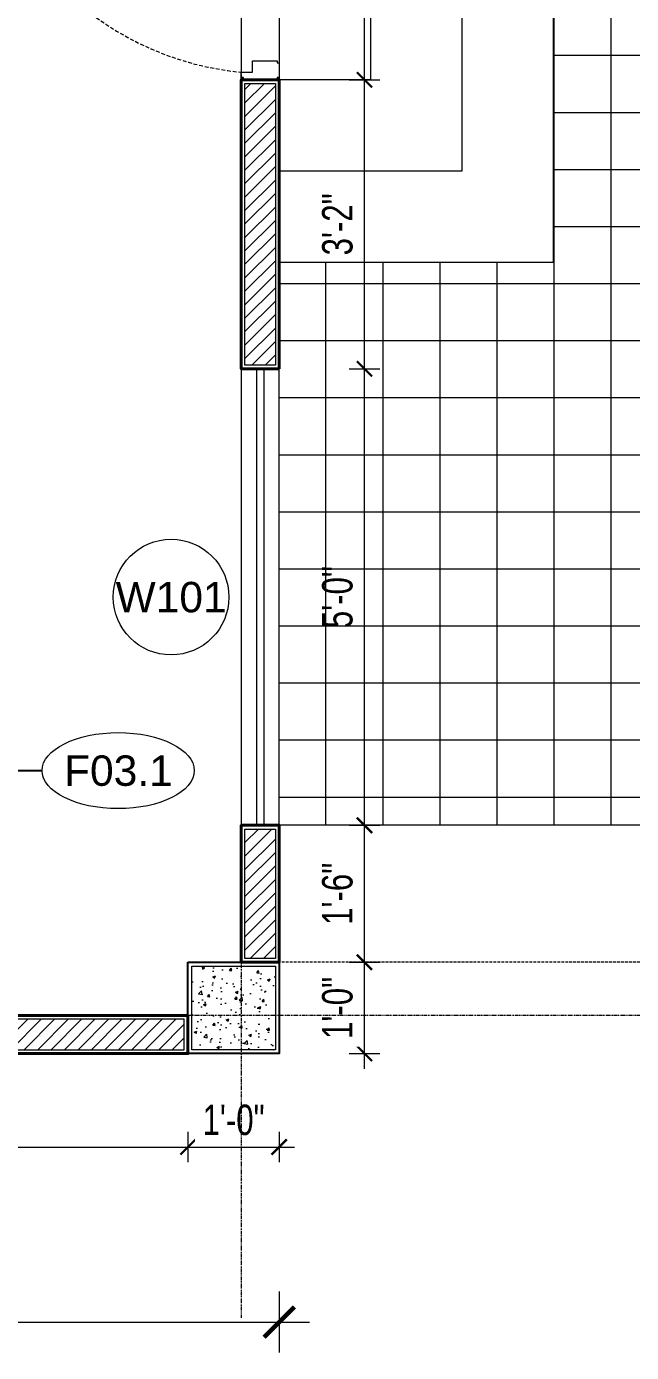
# Model space of a CAD drawing. Header units: inches. Extents: x 985 to 11353, y 526 to 2181.
# Drawn here: x 7188.5 to 7268, y 1387 to 1561.3 of the extents above; entities that cross this region are included whole.
import ezdxf
from ezdxf.enums import TextEntityAlignment as Align

# ---------------------------------------------------------------- set-up
doc = ezdxf.new("R2010")
doc.units = ezdxf.units.IN
doc.header["$MEASUREMENT"] = 0
for name, pattern in [('DASH', [0.35, 0.25, -0.1]), ('DASHED', [0.75, 0.5, -0.25]), ('PHANTOMX2', [5, 2.5, -0.5, 0.5, -0.5, 0.5, -0.5])]:
    doc.linetypes.add(name, pattern=pattern)
for name, color, linetype, lineweight in [('COLUMN', 1, 'Continuous', 25), ('Dimension', 22, 'Continuous', 13), ('DOOR', 115, 'Continuous', 15), ('Glass', 5, 'Continuous', 9), ('grid', 9, 'Continuous', 13), ('HACTH', 8, 'Continuous', 9), ('I-DOOR-IDEN-N', 7, 'Continuous', 15), ('I-FURN-CODE', 171, 'Continuous', 15), ('Plaster Line', 5, 'Continuous', 15), ('Porch', 90, 'Continuous', 15), ('railing', 232, 'Continuous', 15), ('Stair', 86, 'Continuous', 18), ('wall 05', 3, 'Continuous', 40), ('WINDOW', 140, 'Continuous', 9)]:
    doc.layers.add(name, color=color, linetype=linetype, lineweight=lineweight)
doc.styles.add('Arial', font='arial.ttf')
doc.styles.add('Swiss721', font='swisscl.ttf')
doc.dimstyles.new('DIM08', dxfattribs={"dimtxt": 8, "dimasz": 4, "dimexe": 4, "dimexo": 0, "dimgap": 3, "dimtad": 1, "dimdec": 1, "dimzin": 3, "dimdsep": 46, "dimlunit": 4, "dimtxsty": 'Swiss721', "dimblk": 'ARCHTICK', "dimcen": 0, "dimdle": 4, "dimclrd": 256, "dimclre": 256, "dimclrt": 256, "dimadec": 0, "dimazin": 0, "dimtfac": 1, "dimtdec": 1, "dimtofl": 0, "dimtmove": 0, "dimatfit": 3, "dimldrblk": 'ARCHTICK', "dimfxl": 4, "dimfxlon": 1, "dimtfill": 1, "dimtolj": 1, "dimtzin": 0, "dimlwd": 9, "dimlwe": 9, "dimarcsym": 0})
doc.dimstyles.new('F50', dxfattribs={"dimscale": 50, "dimtxt": 1.6, "dimasz": 1, "dimexe": 1.5, "dimexo": 1, "dimgap": 0.5, "dimtad": 1, "dimdec": 0, "dimzin": 12, "dimdsep": 46, "dimtxsty": 'Arial', "dimblk1": 'ARCHTICK', "dimblk2": 'ARCHTICK', "dimsah": 1, "dimcen": 0, "dimdle": 1.5, "dimclrd": 9, "dimclre": 9, "dimclrt": 2, "dimadec": 0, "dimazin": 3, "dimtfac": 1, "dimtdec": 0, "dimtix": 1, "dimtmove": 2, "dimatfit": 3, "dimldrblk": 'ArrowNote', "dimfxl": 1, "dimtolj": 1, "dimtzin": 0, "dimarcsym": 0})
pattern_1 = [(45, (-115482.1609, -169903.1285), (-0.8838834765, 0.8838834765), [])]

# ---------------------------------------------------------------- blocks, each defined once
blk = doc.blocks.new('C 12X12')
at = {"layer": 'HACTH'}
h = blk.add_hatch(dxfattribs=at)
h.set_pattern_fill('AR-CONC', color=256, scale=0.5, style=0)
h.set_pattern_definition([(50, (0, 0), (3.58630091, -0.313760675), [0.375, -4.125]), (355, (0, 0), (-0.69375667, 3.76096067), [0.3, -3.3]), (100.4514, (0.299, -0.026), (2.89254691, 3.44719771), [0.31870095, -3.50571056]), (46.1842, (0, 1), (5.33620524, -0.82759507), [0.5625, -6.1875]), (96.6356, (0.4447, 0.931), (4.67331353, 4.87058935), [0.47805144, -5.258565]), (351.1842, (0, 1), (4.67330973, 4.870593), [0.45, -4.95]), (21, (0.5, 0.75), (2.98453526, -2.01309445), [0.375, -4.125]), (326, (0.5, 0.75), (1.21657666, 3.62575023), [0.3, -3.3]), (71.4514, (0.7487, 0.5822), (4.20111314, 1.61265248), [0.31870095, -3.50571056]), (37.5, (0, 0), (0.060799277, 1.66446927), [0, -3.26, 0, -3.35, 0, -3.3125]), (7.5, (0, 0), (1.315347687, 1.97205856), [0, -1.91, 0, -3.185, 0, -1.2625]), (327.5, (-1.115, 0), (2.66911218, -0.112774359), [0, -1.25, 0, -3.9, 0, -5.175]), (317.5, (-1.615, 0), (2.915930847, 0.50052491), [0, -1.625, 0, -2.59, 0, -3.675])])
h.paths.add_polyline_path([(88279, -6819.5), (88279, -6808.5), (88268, -6808.5), (88268, -6819.5)])
at = {"layer": 'COLUMN'}
blk.add_lwpolyline([(88267.5, -6808), (88279.5, -6808), (88279.5, -6820), (88267.5, -6820)], close=True, dxfattribs=at)
at = {"layer": 'Plaster Line'}
blk.add_lwpolyline([(88268, -6808.5), (88279, -6808.5), (88279, -6819.5), (88268, -6819.5)], close=True, dxfattribs=at)
blk = doc.blocks.new('A$C5AAA0143')
at = {"layer": 'Defpoints'}
for points in [[(-39.75, 5), (-40, 5), (-40, 4.75), (-39.75, 4.75)], [(0, 5), (-0.25, 5), (-0.25, 4.75), (0, 4.75)], [(-39.75, 0.25), (-40, 0.25), (-40, 0), (-39.75, 0)], [(0, 0.25), (-0.25, 0.25), (-0.25, 0), (0, 0)]]:
    blk.add_lwpolyline(points, close=True, dxfattribs=at)
at = {"layer": 'DOOR'}
for points in [[(-1.75, 10), (-2, 10), (-2, 11), (-2.5, 11), (-2.5, 5), (-1, 5), (-1, 11), (-1.5, 11), (-1.5, 10), (-1.75, 10), (-1.5, 10), (-1.5, 11), (-1, 11), (-1, 33.99), (-1.5, 33.99), (-1.5, 34.99), (-2, 34.99), (-2, 33.99), (-2.5, 33.99), (-2.5, 11), (-2.5, 39.99), (-1, 39.99), (-1, 33.99)], [(-39, 5), (-39, 3.5), (-37.5, 3.5), (-37.5, 0.25), (-37.75, 0.25), (-37.75, 0), (-39.75, 0), (-39.75, 0.25), (-40, 0.25), (-40, 4.75), (-39.75, 4.75), (-39.75, 5), (-39, 5)], [(-1, 5), (-1, 3.5), (-2.5, 3.5), (-2.5, 0.25), (-2.25, 0.25), (-2.25, 0), (-0.25, 0), (-0.25, 0.25), (0, 0.25), (0, 4.75), (-0.25, 4.75), (-0.25, 5), (-1, 5)]]:
    blk.add_lwpolyline(points, dxfattribs=at)
at = {"layer": 'DOOR', "linetype": 'DASHED', "lineweight": 0}
blk.add_arc((-0.49, 1.36), 38.68, 92.9729, 174.603, dxfattribs=at)
at = {"layer": 'HACTH', "lineweight": 0, "ltscale": 10}
for p, q in [((-1.5, 5), (-39, 5)), ((-2.25, 0), (-37.75, 0))]:
    blk.add_line(p, q, dxfattribs=at)
blk = doc.blocks.new('_ArchTick')
at = {"color": 0, "linetype": 'ByBlock', "const_width": 0.15}
blk.add_lwpolyline([(-0.5, -0.5), (0.5, 0.5)], dxfattribs=at)
blk = doc.blocks.new('*D239')
at = {"layer": 'Defpoints', "color": 0, "transparency": 16777216}
for p in [(6552.69, 1426.28), (7221.69, 1426.28), (7221.69, 1390.99)]:
    blk.add_point(p, dxfattribs=at)
at = {"layer": 'Dimension', "lineweight": 9, "transparency": 16777216}
for p, q in [((6552.69, 1394.99), (6552.69, 1386.99)), ((7221.69, 1394.99), (7221.69, 1386.99)), ((6548.69, 1390.99), (7225.69, 1390.99))]:
    blk.add_line(p, q, dxfattribs=at)
at = {"layer": 'Dimension', "lineweight": 9, "transparency": 16777216, "xscale": 4, "yscale": 4, "zscale": 4, "rotation": 180}
blk.add_blockref('_ArchTick', (6552.69, 1390.99), dxfattribs=at)
at = {"layer": 'Dimension', "lineweight": 9, "transparency": 16777216, "xscale": 4, "yscale": 4, "zscale": 4}
blk.add_blockref('_ArchTick', (7221.69, 1390.99), dxfattribs=at)
at = {"layer": 'Dimension', "transparency": 16777216, "insert": (6887.44, 1398.08), "char_height": 8, "attachment_point": 5, "style": 'Swiss721', "bg_fill": 3, "box_fill_scale": 1.25, "bg_fill_color": 256, "bg_fill_true_color": 13158600, "bg_fill_transparency": 0}
blk.add_mtext('\\A1;55\'-9"', dxfattribs=at)
blk = doc.blocks.new('*D274')
at = {"layer": 'Defpoints', "color": 0, "transparency": 16777216}
for p in [(7127.69, 1426.28), (7209.69, 1426.28), (7209.69, 1413.99)]:
    blk.add_point(p, dxfattribs=at)
at = {"layer": 'Dimension', "lineweight": 9, "transparency": 16777216}
for p, q in [((7127.69, 1415.99), (7127.69, 1411.99)), ((7209.69, 1415.99), (7209.69, 1411.99)), ((7125.69, 1413.99), (7211.69, 1413.99))]:
    blk.add_line(p, q, dxfattribs=at)
at = {"layer": 'Dimension', "lineweight": 9, "transparency": 16777216, "xscale": 2, "yscale": 2, "zscale": 2, "rotation": 180}
blk.add_blockref('_ArchTick', (7127.69, 1413.99), dxfattribs=at)
at = {"layer": 'Dimension', "lineweight": 9, "transparency": 16777216, "xscale": 2, "yscale": 2, "zscale": 2}
blk.add_blockref('_ArchTick', (7209.69, 1413.99), dxfattribs=at)
at = {"layer": 'Dimension', "transparency": 16777216, "insert": (7168.69, 1417.54), "char_height": 4, "attachment_point": 5, "style": 'Swiss721', "bg_fill": 3, "box_fill_scale": 1.25, "bg_fill_color": 256, "bg_fill_true_color": 13158600, "bg_fill_transparency": 0}
blk.add_mtext('\\A1;6\'-10"', dxfattribs=at)
blk = doc.blocks.new('*D275')
at = {"layer": 'Defpoints', "color": 0, "transparency": 16777216}
for p in [(7209.69, 1426.28), (7221.69, 1426.28), (7221.69, 1413.99)]:
    blk.add_point(p, dxfattribs=at)
at = {"layer": 'Dimension', "lineweight": 9, "transparency": 16777216}
for p, q in [((7209.69, 1415.99), (7209.69, 1411.99)), ((7221.69, 1415.99), (7221.69, 1411.99)), ((7207.69, 1413.99), (7223.69, 1413.99))]:
    blk.add_line(p, q, dxfattribs=at)
at = {"layer": 'Dimension', "lineweight": 9, "transparency": 16777216, "xscale": 2, "yscale": 2, "zscale": 2, "rotation": 180}
blk.add_blockref('_ArchTick', (7209.69, 1413.99), dxfattribs=at)
at = {"layer": 'Dimension', "lineweight": 9, "transparency": 16777216, "xscale": 2, "yscale": 2, "zscale": 2}
blk.add_blockref('_ArchTick', (7221.69, 1413.99), dxfattribs=at)
at = {"layer": 'Dimension', "transparency": 16777216, "insert": (7215.69, 1417.54), "char_height": 4, "attachment_point": 5, "style": 'Swiss721', "bg_fill": 3, "box_fill_scale": 1.25, "bg_fill_color": 256, "bg_fill_true_color": 13158600, "bg_fill_transparency": 0}
blk.add_mtext('\\A1;1\'-0"', dxfattribs=at)
blk = doc.blocks.new('*D276')
at = {"layer": 'Defpoints', "color": 0, "transparency": 16777216}
for p in [(7221.69, 1438.28), (7232.9, 1438.28), (7221.69, 1426.28)]:
    blk.add_point(p, dxfattribs=at)
at = {"layer": 'Dimension', "lineweight": 9, "transparency": 16777216}
for p, q in [((7232.9, 1424.28), (7232.9, 1440.28)), ((7230.9, 1438.28), (7234.9, 1438.28)), ((7230.9, 1426.28), (7234.9, 1426.28))]:
    blk.add_line(p, q, dxfattribs=at)
at = {"layer": 'Dimension', "lineweight": 9, "transparency": 16777216, "xscale": 2, "yscale": 2, "zscale": 2}
for p, rotation in [((7232.9, 1438.28), 90), ((7232.9, 1426.28), 270)]:
    blk.add_blockref('_ArchTick', p, dxfattribs=dict(at, rotation=rotation))
at = {"layer": 'Dimension', "transparency": 16777216, "insert": (7229.35, 1432.28), "char_height": 4, "attachment_point": 5, "rotation": 90, "style": 'Swiss721', "bg_fill": 3, "box_fill_scale": 1.25, "bg_fill_color": 256, "bg_fill_true_color": 13158600, "bg_fill_transparency": 0}
blk.add_mtext('\\A1;1\'-0"', dxfattribs=at)
blk = doc.blocks.new('*D277')
at = {"layer": 'Defpoints', "color": 0, "transparency": 16777216}
for p in [(7221.69, 1456.28), (7232.9, 1456.28), (7221.69, 1438.28)]:
    blk.add_point(p, dxfattribs=at)
at = {"layer": 'Dimension', "lineweight": 9, "transparency": 16777216}
for p, q in [((7232.9, 1436.28), (7232.9, 1458.28)), ((7230.9, 1456.28), (7234.9, 1456.28)), ((7230.9, 1438.28), (7234.9, 1438.28))]:
    blk.add_line(p, q, dxfattribs=at)
at = {"layer": 'Dimension', "lineweight": 9, "transparency": 16777216, "xscale": 2, "yscale": 2, "zscale": 2}
for p, rotation in [((7232.9, 1456.28), 90), ((7232.9, 1438.28), 270)]:
    blk.add_blockref('_ArchTick', p, dxfattribs=dict(at, rotation=rotation))
at = {"layer": 'Dimension', "transparency": 16777216, "insert": (7229.35, 1447.28), "char_height": 4, "attachment_point": 5, "rotation": 90, "style": 'Swiss721', "bg_fill": 3, "box_fill_scale": 1.25, "bg_fill_color": 256, "bg_fill_true_color": 13158600, "bg_fill_transparency": 0}
blk.add_mtext('\\A1;1\'-6"', dxfattribs=at)
blk = doc.blocks.new('*D278')
at = {"layer": 'Defpoints', "color": 0, "transparency": 16777216}
for p in [(7221.69, 1516.28), (7232.9, 1516.28), (7221.69, 1456.28)]:
    blk.add_point(p, dxfattribs=at)
at = {"layer": 'Dimension', "lineweight": 9, "transparency": 16777216}
for p, q in [((7232.9, 1454.28), (7232.9, 1518.28)), ((7230.9, 1516.28), (7234.9, 1516.28)), ((7230.9, 1456.28), (7234.9, 1456.28))]:
    blk.add_line(p, q, dxfattribs=at)
at = {"layer": 'Dimension', "lineweight": 9, "transparency": 16777216, "xscale": 2, "yscale": 2, "zscale": 2}
for p, rotation in [((7232.9, 1516.28), 90), ((7232.9, 1456.28), 270)]:
    blk.add_blockref('_ArchTick', p, dxfattribs=dict(at, rotation=rotation))
at = {"layer": 'Dimension', "transparency": 16777216, "insert": (7229.35, 1486.28), "char_height": 4, "attachment_point": 5, "rotation": 90, "style": 'Swiss721', "bg_fill": 3, "box_fill_scale": 1.25, "bg_fill_color": 256, "bg_fill_true_color": 13158600, "bg_fill_transparency": 0}
blk.add_mtext('\\A1;5\'-0"', dxfattribs=at)
blk = doc.blocks.new('*D279')
at = {"layer": 'Defpoints', "color": 0, "transparency": 16777216}
for p in [(7221.69, 1554.28), (7232.9, 1554.28), (7221.69, 1516.28)]:
    blk.add_point(p, dxfattribs=at)
at = {"layer": 'Dimension', "lineweight": 9, "transparency": 16777216}
for p, q in [((7232.9, 1514.28), (7232.9, 1556.28)), ((7230.9, 1554.28), (7234.9, 1554.28)), ((7230.9, 1516.28), (7234.9, 1516.28))]:
    blk.add_line(p, q, dxfattribs=at)
at = {"layer": 'Dimension', "lineweight": 9, "transparency": 16777216, "xscale": 2, "yscale": 2, "zscale": 2}
for p, rotation in [((7232.9, 1554.28), 90), ((7232.9, 1516.28), 270)]:
    blk.add_blockref('_ArchTick', p, dxfattribs=dict(at, rotation=rotation))
at = {"layer": 'Dimension', "transparency": 16777216, "insert": (7229.35, 1535.28), "char_height": 4, "attachment_point": 5, "rotation": 90, "style": 'Swiss721', "bg_fill": 3, "box_fill_scale": 1.25, "bg_fill_color": 256, "bg_fill_true_color": 13158600, "bg_fill_transparency": 0}
blk.add_mtext('\\A1;3\'-2"', dxfattribs=at)
blk = doc.blocks.new('*D280')
at = {"layer": 'Defpoints', "color": 0, "transparency": 16777216}
for p in [(7221.69, 1594.28), (7232.9, 1594.28), (7221.69, 1554.28)]:
    blk.add_point(p, dxfattribs=at)
at = {"layer": 'Dimension', "lineweight": 9, "transparency": 16777216}
for p, q in [((7232.9, 1552.28), (7232.9, 1596.28)), ((7230.9, 1594.28), (7234.9, 1594.28)), ((7230.9, 1554.28), (7234.9, 1554.28))]:
    blk.add_line(p, q, dxfattribs=at)
at = {"layer": 'Dimension', "lineweight": 9, "transparency": 16777216, "xscale": 2, "yscale": 2, "zscale": 2}
for p, rotation in [((7232.9, 1594.28), 90), ((7232.9, 1554.28), 270)]:
    blk.add_blockref('_ArchTick', p, dxfattribs=dict(at, rotation=rotation))
at = {"layer": 'Dimension', "transparency": 16777216, "insert": (7229.35, 1574.28), "char_height": 4, "attachment_point": 5, "rotation": 90, "style": 'Swiss721', "bg_fill": 3, "box_fill_scale": 1.25, "bg_fill_color": 256, "bg_fill_true_color": 13158600, "bg_fill_transparency": 0}
blk.add_mtext('\\A1;3\'-4"', dxfattribs=at)
blk = doc.blocks.new('wall&door')
at = {"color": 0, "linetype": 'ByBlock', "lineweight": -2}
blk.add_circle((0, 0), 3.039, dxfattribs=at)
at = {"color": 0, "linetype": 'ByBlock', "lineweight": -2, "ltscale": 25.4, "style": 'Arial'}
blk.add_attdef('PT1', text='', height=1.6, dxfattribs=at).set_placement((0, 0), align=Align.MIDDLE_CENTER)
blk = doc.blocks.new('ArrowNote')
at = {"linetype": 'ByBlock', "lineweight": -2}
h = blk.add_hatch(color=0, dxfattribs=at)
h.paths.add_polyline_path([(-0.556, -0.962), (-0.786, -0.786), (0, 0)])
h.paths.add_polyline_path([(-0.556, 0.962), (0, 0), (-0.786, 0.786)])
at = {"color": 0, "linetype": 'ByBlock', "lineweight": -2}
for points in [[(-0.556, 0.962), (0, 0), (-0.786, 0.786)], [(-0.556, -0.962), (-0.786, -0.786), (0, 0)]]:
    blk.add_lwpolyline(points, close=True, dxfattribs=at)
blk.add_lwpolyline([(0, 0), (-2, 0)], dxfattribs=at)
blk = doc.blocks.new('Floor Fin')
at = {"extrusion": (0, 0, -1)}
blk.add_ellipse((0, 0), major_axis=(4, 0), ratio=0.5, start_param=4.712389, end_param=10.995574, dxfattribs=at)
at = {"color": 0, "linetype": 'ByBlock', "lineweight": -2, "ltscale": 25.4, "style": 'Arial'}
blk.add_attdef('CA3', text='', height=1.6, dxfattribs=at).set_placement((0, 0), align=Align.MIDDLE_CENTER)

msp = doc.modelspace()

# ---------------------------------------------------------------- hatches: boundary and pattern name
at = {"layer": 'HACTH'}
h = msp.add_hatch(dxfattribs=at)
h.set_pattern_fill('ANSI31', color=256, scale=10, style=0)
h.set_pattern_definition(pattern_1)
h.paths.add_polyline_path([(7221.19, 1553.78), (7217.19, 1553.78), (7217.19, 1516.78), (7221.19, 1516.78)])
h = msp.add_hatch(dxfattribs=at)
h.set_pattern_fill('ANSI31', color=256, scale=10, style=0)
h.set_pattern_definition(pattern_1)
h.paths.add_polyline_path([(7217.19, 1438.78), (7221.19, 1438.78), (7221.19, 1455.78), (7217.19, 1455.78)])
h = msp.add_hatch(dxfattribs=at)
h.set_pattern_fill('ANSI31', color=256, scale=10, style=0)
h.set_pattern_definition([(45, (-112246.9892, -171258.8229), (-0.8838834765, 0.8838834765), [])])
h.paths.add_polyline_path([(7209.19, 1426.78), (7209.19, 1430.78), (7128.19, 1430.78), (7128.19, 1426.78)])

# ---------------------------------------------------------------- linework, layer by layer
at = {"layer": 'Glass', "ltscale": 10}
msp.add_lwpolyline([(7219.69, 1516.28), (7218.69, 1516.28), (7218.69, 1456.28), (7219.69, 1456.28)], close=True, dxfattribs=at)
at = {"layer": 'Plaster Line'}
for points in [[(7221.19, 1516.78), (7217.19, 1516.78), (7217.19, 1553.78), (7221.19, 1553.78)], [(7221.19, 1438.78), (7217.19, 1438.78), (7217.19, 1455.78), (7221.19, 1455.78)], [(7209.19, 1430.78), (7128.19, 1430.78), (7128.19, 1426.78), (7209.19, 1426.78)]]:
    msp.add_lwpolyline(points, close=True, dxfattribs=at)
at = {"layer": 'Porch', "linetype": 'DASH', "ltscale": 1.5}
msp.add_lwpolyline([(7221.69, 1606.28), (7291.7, 1606.28), (7291.7, 1438.28), (7221.69, 1438.28)], dxfattribs=at)
at = {"layer": 'railing', "ltscale": 20}
msp.add_lwpolyline([(6752.69, 1865.29), (6552.69, 1865.29), (6552.69, 1810.28), (6552.69, 1865.29), (7221.69, 1865.29), (7276.7, 1865.29), (7276.7, 1456.28), (7221.19, 1456.28)], dxfattribs=at)
at = {"layer": 'wall 05'}
for points in [[(7221.69, 1516.28), (7216.69, 1516.28), (7216.69, 1554.28), (7221.69, 1554.28)], [(7221.69, 1438.28), (7216.69, 1438.28), (7216.69, 1456.28), (7221.69, 1456.28)], [(7209.69, 1431.28), (7127.69, 1431.28), (7127.69, 1426.28), (7209.69, 1426.28)]]:
    msp.add_lwpolyline(points, close=True, dxfattribs=at)
at = {"layer": 'WINDOW', "ltscale": 10}
msp.add_lwpolyline([(7221.69, 1516.28), (7216.69, 1516.28), (7216.69, 1456.28), (7221.69, 1456.28)], close=True, dxfattribs=at)

# ---------------------------------------------------------------- block references
at = {"layer": 'HACTH', "rotation": 90}
msp.add_blockref('A$C5AAA0143', (7221.69, 1594.28), dxfattribs=at)
at = {"layer": 'HACTH'}
msp.add_blockref('C 12X12', (-81057.81, 8246.28), dxfattribs=at)
at = {"layer": 'I-DOOR-IDEN-N'}
ref = msp.add_blockref('wall&door', (7207.48, 1486.28), dxfattribs=dict(at, xscale=2.5, yscale=2.5, zscale=2.5))
ref.add_attrib('PT1', 'W101', dxfattribs={"layer": '0', "color": 7, "linetype": 'ByBlock', "lineweight": -2, "ltscale": 25.4, "height": 4, "style": 'Arial'}).set_placement((7207.48, 1486.28), align=Align.MIDDLE_CENTER)
at = {"layer": 'I-FURN-CODE'}
ref = msp.add_blockref('Floor Fin', (7200.52, 1463.47), dxfattribs=dict(at, xscale=-2.5, yscale=2.5, zscale=2.5))
ref.add_attrib('CA3', 'F03.1', dxfattribs={"layer": '0', "color": 7, "linetype": 'ByBlock', "lineweight": -2, "ltscale": 25.4, "height": 4, "style": 'Arial'}).set_placement((7200.55, 1463.47), align=Align.MIDDLE_CENTER)

# ---------------------------------------------------------------- leaders
msp.add_leader([(7163.13, 1463.47), (7190.52, 1463.47)], dimstyle='F50', override={"dimasz": 0.04, "dimgap": 0.5, "dimtad": 0, "dimfxl": 0.18}, dxfattribs=at)

# ---------------------------------------------------------------- next in the draw order: dimensions: what is measured, and where the dimension line sits
at = {"layer": 'Dimension'}
dim = msp.add_linear_dim(base=(7221.69, 1390.99), p1=(6552.69, 1426.28), p2=(7221.69, 1426.28), text='55\'-9"', dimstyle='DIM08', override={"dimarcsym": 1}, dxfattribs=at)
dim.commit()
dim.dimension.update_dxf_attribs({"geometry": '*D239', "text_midpoint": (6887.44, 1390.99), "dimtype": 160})

# ---------------------------------------------------------------- next in the draw order: dimensions: what is measured, and where the dimension line sits
dim = msp.add_linear_dim(base=(7209.69, 1413.99), p1=(7127.69, 1426.28), p2=(7209.69, 1426.28), dimstyle='DIM08', override={"dimscale": 0.5, "dimarcsym": 2}, dxfattribs=at)
dim.commit()
dim.dimension.update_dxf_attribs({"geometry": '*D274', "text_midpoint": (7168.69, 1417.54)})

# ---------------------------------------------------------------- next in the draw order: dimensions: what is measured, and where the dimension line sits
dim = msp.add_linear_dim(base=(7221.69, 1413.99), p1=(7209.69, 1426.28), p2=(7221.69, 1426.28), dimstyle='DIM08', override={"dimscale": 0.5, "dimarcsym": 2}, dxfattribs=at)
dim.commit()
dim.dimension.update_dxf_attribs({"geometry": '*D275', "text_midpoint": (7215.69, 1417.54)})

# ---------------------------------------------------------------- next in the draw order: linework, layer by layer
at = {"layer": 'grid', "linetype": 'PHANTOMX2', "ltscale": 0.2}
msp.add_line((7216.69, 1897.99), (7216.69, 1391.54), dxfattribs=at)

# ---------------------------------------------------------------- next in the draw order: dimensions: what is measured, and where the dimension line sits
at = {"layer": 'Dimension'}
dim = msp.add_linear_dim(base=(7232.9, 1438.28), p1=(7221.69, 1426.28), p2=(7221.69, 1438.28), angle=90, dimstyle='DIM08', override={"dimscale": 0.5, "dimarcsym": 2}, dxfattribs=at)
dim.commit()
dim.dimension.update_dxf_attribs({"geometry": '*D276', "text_midpoint": (7229.35, 1432.28)})

# ---------------------------------------------------------------- next in the draw order: linework, layer by layer
at = {"layer": 'grid', "linetype": 'PHANTOMX2', "ltscale": 0.2}
msp.add_line((7284.15, 1431.28), (6515.44, 1431.28), dxfattribs=at)

# ---------------------------------------------------------------- next in the draw order: dimensions: what is measured, and where the dimension line sits
at = {"layer": 'Dimension'}
dim = msp.add_linear_dim(base=(7232.9, 1456.28), p1=(7221.69, 1438.28), p2=(7221.69, 1456.28), angle=90, dimstyle='DIM08', override={"dimscale": 0.5, "dimarcsym": 2}, dxfattribs=at)
dim.commit()
dim.dimension.update_dxf_attribs({"geometry": '*D277', "text_midpoint": (7229.35, 1447.28)})

# ---------------------------------------------------------------- next in the draw order: dimensions: what is measured, and where the dimension line sits
dim = msp.add_linear_dim(base=(7232.9, 1516.28), p1=(7221.69, 1456.28), p2=(7221.69, 1516.28), angle=90, dimstyle='DIM08', override={"dimscale": 0.5, "dimarcsym": 2}, dxfattribs=at)
dim.commit()
dim.dimension.update_dxf_attribs({"geometry": '*D278', "text_midpoint": (7229.35, 1486.28)})

# ---------------------------------------------------------------- next in the draw order: dimensions: what is measured, and where the dimension line sits
dim = msp.add_linear_dim(base=(7232.9, 1554.28), p1=(7221.69, 1516.28), p2=(7221.69, 1554.28), angle=90, dimstyle='DIM08', override={"dimscale": 0.5, "dimarcsym": 2}, dxfattribs=at)
dim.commit()
dim.dimension.update_dxf_attribs({"geometry": '*D279', "text_midpoint": (7229.35, 1535.28)})

# ---------------------------------------------------------------- next in the draw order: dimensions: what is measured, and where the dimension line sits
dim = msp.add_linear_dim(base=(7232.9, 1594.28), p1=(7221.69, 1554.28), p2=(7221.69, 1594.28), angle=90, dimstyle='DIM08', override={"dimscale": 0.5, "dimarcsym": 2}, dxfattribs=at)
dim.commit()
dim.dimension.update_dxf_attribs({"geometry": '*D280', "text_midpoint": (7229.35, 1574.28)})

# ---------------------------------------------------------------- next in the draw order: hatches: boundary and pattern name
at = {"layer": 'HACTH', "ltscale": 10}
h = msp.add_hatch(dxfattribs=at)
h.set_pattern_fill('ANSI37', color=256, scale=60, angle=45, style=0)
h.set_pattern_definition([(90, (-132002.168, -169930.0044), (-7.5, 1e-15), []), (180, (-132002.168, -169930.0044), (-1e-15, -7.5), [])])
h.paths.add_polyline_path([(7276.7, 1865.29), (7221.69, 1865.29), (6552.69, 1865.29), (6552.69, 1810.28), (6612.69, 1810.28), (6624.69, 1810.28), (6731.69, 1810.28), (6731.69, 1846.29), (6875.69, 1846.29), (6875.69, 1810.28), (6881.69, 1810.28), (6881.69, 1828.28), (6951.69, 1828.28), (6951.69, 1810.28), (6975.69, 1810.28), (6975.69, 1828.28), (7045.69, 1828.28), (7045.69, 1810.28), (7055.69, 1810.28), (7110.69, 1810.28), (7110.69, 1828.28), (7180.69, 1828.28), (7180.69, 1810.28), (7209.69, 1810.28), (7221.69, 1810.28), (7221.69, 1798.28), (7221.69, 1791.28), (7239.69, 1791.28), (7239.69, 1721.28), (7221.69, 1721.28), (7221.69, 1695.28), (7239.69, 1695.28), (7239.69, 1630.28), (7257.7, 1630.28), (7257.7, 1530.28), (7221.69, 1530.28), (7221.69, 1516.28), (7221.69, 1456.28), (7276.7, 1456.28)])
h.paths.add_polyline_path([(6612.69, 1791.29), (6612.69, 1798.28), (6612.69, 1805.28), (6552.69, 1805.28), (6552.69, 1606.28), (6612.69, 1606.28), (6612.69, 1636.29), (6594.69, 1636.29), (6576.68, 1636.29), (6576.68, 1738.29), (6612.69, 1738.29)], flags=17)

# ---------------------------------------------------------------- next in the draw order: linework, layer by layer
at = {"layer": 'Stair', "linetype": 'Continuous', "ltscale": 10}
for points in [[(7221.7, 1630.28), (7257.7, 1630.28), (7257.7, 1530.28), (7221.69, 1530.28)], [(7221.7, 1618.28), (7245.7, 1618.28), (7245.7, 1542.28), (7221.69, 1542.28)], [(7221.7, 1606.28), (7221.7, 1606.28), (7233.7, 1606.28), (7233.7, 1554.28), (7233.7, 1554.28), (7221.69, 1554.28)]]:
    msp.add_lwpolyline(points, dxfattribs=at)

doc.saveas('drawing.dxf')
